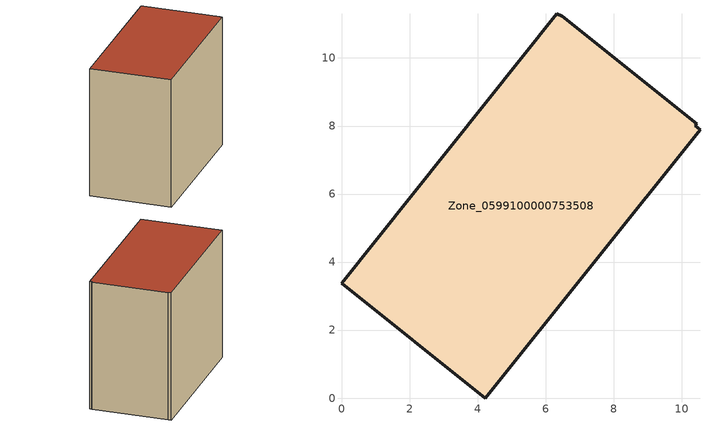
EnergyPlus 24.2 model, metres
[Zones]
Zone_0599100000753508
 floor ground (C_G): 6.33,11.3 6.49,11.23 10.44,8.07 10.39,8.01 10.54,7.89 4.23,0 0,3.38 z0.45
 wall outside (C_F): 4.23,0 10.54,7.89 10.39,8.01 10.44,8.07 6.49,11.23 6.33,11.3 0,3.38 4.23,0 z0.45:9.21
 roof outside (C_R): 6.49,11.23 6.33,11.3 0,3.38 4.23,0 10.54,7.89 10.39,8.01 10.44,8.07 z9.21
[BUILDING]
Pand.0599100000753508: North Axis=0; Terrain=City; Loads Convergence Tolerance Value=0.04; Temperature Convergence Tolerance Value=0.4; Solar Distribution=FullExterior; Maximum Number of Warmup Days=25; Minimum Number of Warmup Days=1
[Site:Location]
Rotterdam.The.Hague.AP_ZH_NLD Design_Conditions: Latitude=51.96; Longitude=4.45; Time Zone=1; Elevation=-4.5
[SITE:GROUNDTEMPERATURE:BUILDINGSURFACE]
18, 18, 18, 18, 18, 18, 18, 18, 18, 18, 18, 18
[MATERIAL] Thermal Absorptance=0.9; Solar Absorptance=0.7; Visible Absorptance=0.7
Name | Roughness | Thickness | Conductivity | Density | Specific Heat
G.TI.2006-2014 | MediumSmooth | 0.15 | 0.06 | 540 | 1210
F.TI.2006-2014 | Rough | 0.3 | 0.12 | 1920 | 840
R.TI.2006-2014 | MediumRough | 0.2 | 0.08 | 1500 | 1000
[CONSTRUCTION]
C_G: G.TI.2006-2014
C_F: F.TI.2006-2014
C_R: R.TI.2006-2014
[ZONE]
Zone_0599100000753508: Type=1; Multiplier=1; Ceiling Height=Autocalculate; Volume=Autocalculate; Floor Area=autocalculate; Part of Total Floor Area=Yes
[ZONEINFILTRATION:DESIGNFLOWRATE]
Infil_Zone_0599100000753508: Zone or ZoneList or Space or SpaceList=Zone_0599100000753508; Schedule=AlwaysOn; Design Flow Rate Calculation Method=Flow/Area; Flow Rate per Floor Area=0.0015; Constant Term Coefficient=1; Temperature Term Coefficient=0; Velocity Term Coefficient=0; Velocity Squared Term Coefficient=0
[HVACTEMPLATE:ZONE:IDEALLOADSAIRSYSTEM]
Zone_0599100000753508: Maximum Heating Supply Air Temperature=50; Minimum Cooling Supply Air Temperature=13; Maximum Heating Supply Air Humidity Ratio=0.0156; Minimum Cooling Supply Air Humidity Ratio=0.0077; Heating Limit=NoLimit; Cooling Limit=NoLimit; Dehumidification Control Type=ConstantSensibleHeatRatio; Cooling Sensible Heat Ratio=0.7; Dehumidification Setpoint=60; Humidification Control Type=None; Humidification Setpoint=30; Outdoor Air Method=None; Outdoor Air Flow Rate per Person=0.00944; Outdoor Air Flow Rate per Zone Floor Area=0; Outdoor Air Flow Rate per Zone=0; Demand Controlled Ventilation Type=None; Outdoor Air Economizer Type=NoEconomizer; Heat Recovery Type=None; Sensible Heat Recovery Effectiveness=0.7; Latent Heat Recovery Effectiveness=0.65
[ZONECONTROL:THERMOSTAT]
ThermostatControl_Zone_0599100000753508: Zone or ZoneList=Zone_0599100000753508; Control Type Schedule=DualSetpointControlType; Control 1=Thermostat_Zone_0599100000753508; Temperature Difference Between Cutout And Setpoint=0
[THERMOSTATSETPOINT:DUALSETPOINT]
Thermostat_Zone_0599100000753508: Heating Setpoint Temperature Schedule=HeatingSetpoint_Zone_0599100000753508; Cooling Setpoint Temperature Schedule=CoolingSetpoint_Zone_0599100000753508
[SCHEDULE:COMPACT]
HeatingSetpoint_Zone_0599100000753508: Through: 12/31, For: AllDays, Until: 24:00, 21
CoolingSetpoint_Zone_0599100000753508: Through: 12/31, For: AllDays, Until: 24:00, 24
DualSetpointControlType: Through: 12/31, For: AllDays, Until: 24:00, 4
AlwaysOn: Through: 12/31, For: AllDays, Until: 24:00, 1
